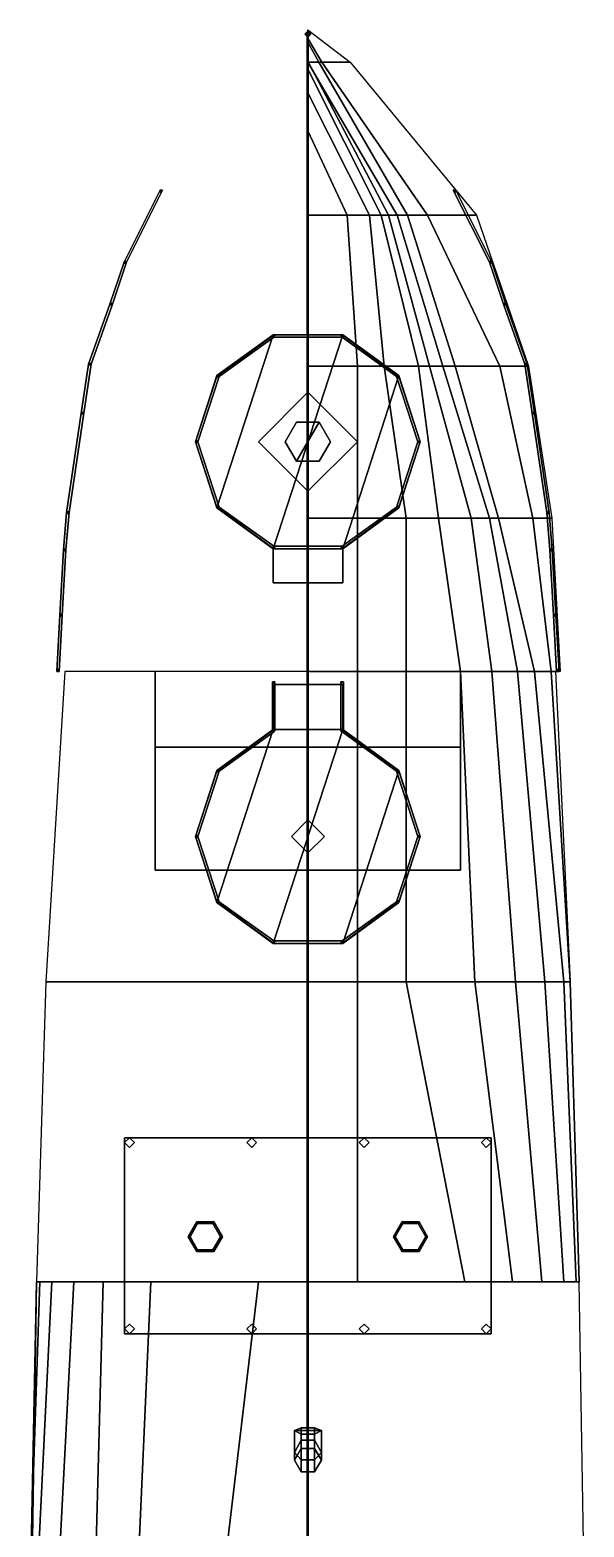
# Model space of a CAD drawing. Extents: x -4.5 to 4.5, y -27.5 to 27.3.
# Drawn here: x -4.55 to 4.52, y 2.82 to 27.32 of the extents above; entities that cross this region are included whole.
import ezdxf

# ---------------------------------------------------------------- set-up
doc = ezdxf.new("R2010")
doc.units = 0
doc.layers.get('0').update_dxf_attribs({"linetype": 'CONTINUOUS'})

msp = doc.modelspace()

# ---------------------------------------------------------------- linework, layer by layer
for points in [[(0, 27.3, 4.94), (-0.05, 27.25, 4.93), (-0.04, 27.25, 6.93), (0, 27.29, 6.93)], [(-0.05, 27.25, 4.93), (0, 27.2, 4.91), (0, 27.21, 6.93), (-0.04, 27.25, 6.93)], [(-0.04, 27.25, 6.93), (0, 27.21, 6.93), (0.04, 27.25, 6.93), (0, 27.29, 6.93)], [(-0.01, -2.37, 12.68), (0.005, -2.37, 12.689), (0.005, 27.25, 6.91), (-0.01, 27.25, 6.9)], [(0.005, -2.37, 12.671), (-0.01, -2.37, 12.68), (-0.01, 27.25, 6.9), (0.005, 27.25, 6.89)], [(0.69, 26.79, 4.81), (0.23, 26.79, 2.54), (0, 27.18, 2.54), (0, 27.32, 4.95)], [(0.05, 27.25, 4.93), (0, 27.3, 4.94), (0, 27.29, 6.93), (0.04, 27.25, 6.93)], [(0, 27.2, 4.91), (0.05, 27.25, 4.93), (0.04, 27.25, 6.93), (0, 27.21, 6.93)], [(0.005, -2.37, 12.689), (0.005, -2.37, 12.671), (0.005, 27.25, 6.89), (0.005, 27.25, 6.91)], [(0.23, 26.79, 2.54), (0.18, 26.79, 1.95), (0, 27.12, 1.95), (0, 27.18, 2.54)], [(0.18, 26.79, 1.95), (0, 26.79, 0.46), (0, 26.92, 0.86), (0, 27.12, 1.95)], [(1.32, 24.29, -0.17), (1.2, 24.29, -0.66), (0, 26.68, -0.66), (0, 26.81, -0.17)], [(1.46, 24.29, 0.46), (1.32, 24.29, -0.17), (0, 26.81, -0.17), (0, 26.79, 0.46)], [(1.63, 24.29, 1.15), (1.46, 24.29, 0.46), (0, 26.79, 0.46), (0.18, 26.79, 1.95)], [(1.96, 24.29, 2.31), (1.63, 24.29, 1.15), (0.18, 26.79, 1.95), (0.23, 26.79, 2.54)], [(2.76, 24.29, 4.24), (1.96, 24.29, 2.31), (0.23, 26.79, 2.54), (0.69, 26.79, 4.81)], [(1.2, 24.29, -0.66), (1.01, 24.29, -1.34), (0, 26.29, -1.34), (0, 26.68, -0.66)], [(1.01, 24.29, -1.34), (0.64, 24.29, -2.03), (0, 25.67, -2.03), (0, 26.29, -1.34)], [(0, 24.58, -2.73), (0, 25.67, -2.03), (0.64, 24.29, -2.03), (0, 24.29, -2.73)], [(-2.97, 23.52, 4.94), (-2.38, 24.7, 5.13), (-2.42, 24.7, 5.13), (-3.01, 23.52, 4.94)], [(-3.01, 23.52, 4.94), (-2.42, 24.7, 5.13), (-2.38, 24.7, 5.13), (-2.97, 23.52, 4.94)], [(-2.41, 24.7, 4.32), (-2.43, 24.68, 4.32), (-2.43, 24.68, 5.13), (-2.41, 24.7, 5.13)], [(-2.43, 24.68, 4.32), (-2.41, 24.66, 4.32), (-2.41, 24.66, 5.13), (-2.43, 24.68, 5.13)], [(-2.39, 24.68, 4.32), (-2.41, 24.7, 4.32), (-2.41, 24.7, 5.13), (-2.39, 24.68, 5.13)], [(-2.41, 24.66, 4.32), (-2.39, 24.68, 4.32), (-2.39, 24.68, 5.13), (-2.41, 24.66, 5.13)], [(3.01, 23.52, 4.94), (2.42, 24.7, 5.13), (2.38, 24.7, 5.13), (2.97, 23.52, 4.94)], [(2.97, 23.52, 4.94), (2.38, 24.7, 5.13), (2.42, 24.7, 5.13), (3.01, 23.52, 4.94)], [(2.41, 24.7, 4.32), (2.39, 24.68, 4.32), (2.39, 24.68, 5.13), (2.41, 24.7, 5.13)], [(2.39, 24.68, 4.32), (2.41, 24.66, 4.32), (2.41, 24.66, 5.13), (2.39, 24.68, 5.13)], [(2.43, 24.68, 4.32), (2.41, 24.7, 4.32), (2.41, 24.7, 5.13), (2.43, 24.68, 5.13)], [(2.41, 24.66, 4.32), (2.43, 24.68, 4.32), (2.43, 24.68, 5.13), (2.41, 24.66, 5.13)], [(0, 24.29, -2.73), (0.64, 24.29, -2.03), (0.81, 21.82, -2.95), (0, 21.82, -3.38)], [(1.25, 21.82, -2.66), (0.81, 21.82, -2.95), (0.64, 24.29, -2.03), (1.01, 24.29, -1.34)], [(1.81, 21.82, -2.1), (1.25, 21.82, -2.66), (1.01, 24.29, -1.34), (1.2, 24.29, -0.66)], [(1.99, 21.82, -1.84), (1.81, 21.82, -2.1), (1.2, 24.29, -0.66), (1.32, 24.29, -0.17)], [(2.21, 21.82, -1.43), (1.99, 21.82, -1.84), (1.32, 24.29, -0.17), (1.46, 24.29, 0.46)], [(2.41, 21.82, -0.78), (2.21, 21.82, -1.43), (1.46, 24.29, 0.46), (1.63, 24.29, 1.15)], [(3.14, 21.82, 1.98), (2.41, 21.82, -0.78), (1.63, 24.29, 1.15), (1.96, 24.29, 2.31)], [(3.61, 21.82, 3.9), (3.14, 21.82, 1.98), (1.96, 24.29, 2.31), (2.76, 24.29, 4.24)], [(-2.99, 23.54, 4.13), (-3.01, 23.52, 4.13), (-3.01, 23.52, 4.94), (-2.99, 23.54, 4.94)], [(-2.97, 23.52, 4.13), (-2.99, 23.54, 4.13), (-2.99, 23.54, 4.94), (-2.97, 23.52, 4.94)], [(2.99, 23.54, 4.13), (2.97, 23.52, 4.13), (2.97, 23.52, 4.94), (2.99, 23.54, 4.94)], [(3.01, 23.52, 4.13), (2.99, 23.54, 4.13), (2.99, 23.54, 4.94), (3.01, 23.52, 4.94)], [(-3.24, 22.83, 4.84), (-3.01, 23.52, 4.94), (-2.97, 23.52, 4.94), (-3.2, 22.83, 4.84)], [(-3.2, 22.83, 4.84), (-2.97, 23.52, 4.94), (-3.01, 23.52, 4.94), (-3.24, 22.83, 4.84)], [(-3.01, 23.52, 4.13), (-2.99, 23.5, 4.13), (-2.99, 23.5, 4.94), (-3.01, 23.52, 4.94)], [(-2.99, 23.5, 4.13), (-2.97, 23.52, 4.13), (-2.97, 23.52, 4.94), (-2.99, 23.5, 4.94)], [(2.97, 23.52, 4.13), (2.99, 23.5, 4.13), (2.99, 23.5, 4.94), (2.97, 23.52, 4.94)], [(3.2, 22.83, 4.84), (2.97, 23.52, 4.94), (3.01, 23.52, 4.94), (3.24, 22.83, 4.84)], [(3.24, 22.83, 4.84), (3.01, 23.52, 4.94), (2.97, 23.52, 4.94), (3.2, 22.83, 4.84)], [(2.99, 23.5, 4.13), (3.01, 23.52, 4.13), (3.01, 23.52, 4.94), (2.99, 23.5, 4.94)], [(-3.59, 21.85, 4.71), (-3.24, 22.83, 4.84), (-3.2, 22.83, 4.84), (-3.55, 21.85, 4.71)], [(-3.55, 21.85, 4.71), (-3.2, 22.83, 4.84), (-3.24, 22.83, 4.84), (-3.59, 21.85, 4.71)], [(-3.22, 22.85, 4.03), (-3.24, 22.83, 4.03), (-3.24, 22.83, 4.84), (-3.22, 22.85, 4.84)], [(-3.24, 22.83, 4.03), (-3.22, 22.81, 4.03), (-3.22, 22.81, 4.84), (-3.24, 22.83, 4.84)], [(-3.2, 22.83, 4.03), (-3.22, 22.85, 4.03), (-3.22, 22.85, 4.84), (-3.2, 22.83, 4.84)], [(-3.22, 22.81, 4.03), (-3.2, 22.83, 4.03), (-3.2, 22.83, 4.84), (-3.22, 22.81, 4.84)], [(3.22, 22.85, 4.03), (3.2, 22.83, 4.03), (3.2, 22.83, 4.84), (3.22, 22.85, 4.84)], [(3.2, 22.83, 4.03), (3.22, 22.81, 4.03), (3.22, 22.81, 4.84), (3.2, 22.83, 4.84)], [(3.59, 21.85, 4.71), (3.24, 22.83, 4.84), (3.2, 22.83, 4.84), (3.55, 21.85, 4.71)], [(3.55, 21.85, 4.71), (3.2, 22.83, 4.84), (3.24, 22.83, 4.84), (3.59, 21.85, 4.71)], [(3.24, 22.83, 4.03), (3.22, 22.85, 4.03), (3.22, 22.85, 4.84), (3.24, 22.83, 4.84)], [(3.22, 22.81, 4.03), (3.24, 22.83, 4.03), (3.24, 22.83, 4.84), (3.22, 22.81, 4.84)], [(-1.84, 20.58, 4.17), (-1.489, 21.662, 4.17), (-0.569, 22.33, 4.17), (-1.489, 19.498, 4.17)], [(-1.489, 19.498, 4.17), (-0.569, 22.33, 4.17), (-1.489, 21.662, 4.17), (-1.84, 20.58, 4.17)], [(-1.45, 21.65, 4.98), (-0.56, 22.29, 4.98), (-0.56, 22.33, 4.98), (-1.49, 21.65, 4.98)], [(-1.49, 21.65, 4.98), (-0.56, 22.33, 4.98), (-0.56, 22.29, 4.98), (-1.45, 21.65, 4.98)], [(-1.489, 19.498, 4.17), (-0.569, 22.33, 4.17), (0.569, 22.33, 4.17), (-0.569, 18.83, 4.17)], [(-0.569, 18.83, 4.17), (0.569, 22.33, 4.17), (-0.569, 22.33, 4.17), (-1.489, 19.498, 4.17)], [(-0.56, 22.33, 4.17), (-0.58, 22.31, 4.17), (-0.58, 22.31, 4.98), (-0.56, 22.33, 4.98)], [(-0.58, 22.31, 4.17), (-0.56, 22.29, 4.17), (-0.56, 22.29, 4.98), (-0.58, 22.31, 4.98)], [(-0.569, 18.83, 4.17), (0.569, 22.33, 4.17), (1.489, 21.662, 4.17), (0.569, 18.83, 4.17)], [(0.569, 18.83, 4.17), (1.489, 21.662, 4.17), (0.569, 22.33, 4.17), (-0.569, 18.83, 4.17)], [(-0.54, 22.31, 4.17), (-0.56, 22.33, 4.17), (-0.56, 22.33, 4.98), (-0.54, 22.31, 4.98)], [(0.56, 22.29, 4.98), (-0.56, 22.29, 4.98), (-0.56, 22.33, 4.98), (0.56, 22.33, 4.98)], [(0.56, 22.33, 4.98), (-0.56, 22.33, 4.98), (-0.56, 22.29, 4.98), (0.56, 22.29, 4.98)], [(-0.56, 22.29, 4.17), (-0.54, 22.31, 4.17), (-0.54, 22.31, 4.98), (-0.56, 22.29, 4.98)], [(0.56, 22.33, 4.17), (0.54, 22.31, 4.17), (0.54, 22.31, 4.98), (0.56, 22.33, 4.98)], [(0.54, 22.31, 4.17), (0.56, 22.29, 4.17), (0.56, 22.29, 4.98), (0.54, 22.31, 4.98)], [(1.45, 21.65, 4.98), (0.56, 22.29, 4.98), (0.56, 22.33, 4.98), (1.49, 21.65, 4.98)], [(1.49, 21.65, 4.98), (0.56, 22.33, 4.98), (0.56, 22.29, 4.98), (1.45, 21.65, 4.98)], [(0.58, 22.31, 4.17), (0.56, 22.33, 4.17), (0.56, 22.33, 4.98), (0.58, 22.31, 4.98)], [(0.56, 22.29, 4.17), (0.58, 22.31, 4.17), (0.58, 22.31, 4.98), (0.56, 22.29, 4.98)], [(-3.71, 21.05, 4.65), (-3.59, 21.85, 4.71), (-3.55, 21.85, 4.71), (-3.67, 21.05, 4.65)], [(-3.67, 21.05, 4.65), (-3.55, 21.85, 4.71), (-3.59, 21.85, 4.71), (-3.71, 21.05, 4.65)], [(-3.57, 21.87, 3.9), (-3.59, 21.85, 3.9), (-3.59, 21.85, 4.71), (-3.57, 21.87, 4.71)], [(-3.59, 21.85, 3.9), (-3.57, 21.83, 3.9), (-3.57, 21.83, 4.71), (-3.59, 21.85, 4.71)], [(-3.55, 21.85, 3.9), (-3.57, 21.87, 3.9), (-3.57, 21.87, 4.71), (-3.55, 21.85, 4.71)], [(-3.57, 21.83, 3.9), (-3.55, 21.85, 3.9), (-3.55, 21.85, 4.71), (-3.57, 21.83, 4.71)], [(0, 21.82, -3.38), (0.81, 21.82, -2.95), (0.81, 19.33, -3.46), (0, 19.33, -3.5)], [(1.61, 19.33, -3.21), (0.81, 19.33, -3.46), (0.81, 21.82, -2.95), (1.25, 21.82, -2.66)], [(2.14, 19.33, -2.89), (1.61, 19.33, -3.21), (1.25, 21.82, -2.66), (1.81, 21.82, -2.1)], [(2.67, 19.33, -2.37), (2.14, 19.33, -2.89), (1.81, 21.82, -2.1), (1.99, 21.82, -1.84)], [(2.97, 19.33, -1.85), (2.67, 19.33, -2.37), (1.99, 21.82, -1.84), (2.21, 21.82, -1.43)], [(3.12, 19.33, -1.33), (2.97, 19.33, -1.85), (2.21, 21.82, -1.43), (2.41, 21.82, -0.78)], [(3.68, 19.33, 1.84), (3.12, 19.33, -1.33), (2.41, 21.82, -0.78), (3.14, 21.82, 1.98)], [(3.99, 19.33, 3.74), (3.68, 19.33, 1.84), (3.14, 21.82, 1.98), (3.61, 21.82, 3.9)], [(3.57, 21.87, 3.9), (3.55, 21.85, 3.9), (3.55, 21.85, 4.71), (3.57, 21.87, 4.71)], [(3.55, 21.85, 3.9), (3.57, 21.83, 3.9), (3.57, 21.83, 4.71), (3.55, 21.85, 4.71)], [(3.67, 21.05, 4.65), (3.55, 21.85, 4.71), (3.59, 21.85, 4.71), (3.71, 21.05, 4.65)], [(3.71, 21.05, 4.65), (3.59, 21.85, 4.71), (3.55, 21.85, 4.71), (3.67, 21.05, 4.65)], [(3.59, 21.85, 3.9), (3.57, 21.87, 3.9), (3.57, 21.87, 4.71), (3.59, 21.85, 4.71)], [(3.57, 21.83, 3.9), (3.59, 21.85, 3.9), (3.59, 21.85, 4.71), (3.57, 21.83, 4.71)], [(-1.8, 20.58, 4.98), (-1.45, 21.65, 4.98), (-1.49, 21.65, 4.98), (-1.84, 20.58, 4.98)], [(-1.84, 20.58, 4.98), (-1.49, 21.65, 4.98), (-1.45, 21.65, 4.98), (-1.8, 20.58, 4.98)], [(-1.47, 21.67, 4.17), (-1.49, 21.65, 4.17), (-1.49, 21.65, 4.98), (-1.47, 21.67, 4.98)], [(-1.49, 21.65, 4.17), (-1.47, 21.63, 4.17), (-1.47, 21.63, 4.98), (-1.49, 21.65, 4.98)], [(-1.45, 21.65, 4.17), (-1.47, 21.67, 4.17), (-1.47, 21.67, 4.98), (-1.45, 21.65, 4.98)], [(-1.47, 21.63, 4.17), (-1.45, 21.65, 4.17), (-1.45, 21.65, 4.98), (-1.47, 21.63, 4.98)], [(0.569, 18.83, 4.17), (1.489, 21.662, 4.17), (1.84, 20.58, 4.17), (1.489, 19.498, 4.17)], [(1.489, 19.498, 4.17), (1.84, 20.58, 4.17), (1.489, 21.662, 4.17), (0.569, 18.83, 4.17)], [(1.47, 21.67, 4.17), (1.45, 21.65, 4.17), (1.45, 21.65, 4.98), (1.47, 21.67, 4.98)], [(1.84, 20.58, 4.98), (1.49, 21.65, 4.98), (1.45, 21.65, 4.98), (1.8, 20.58, 4.98)], [(1.8, 20.58, 4.98), (1.45, 21.65, 4.98), (1.49, 21.65, 4.98), (1.84, 20.58, 4.98)], [(1.45, 21.65, 4.17), (1.47, 21.63, 4.17), (1.47, 21.63, 4.98), (1.45, 21.65, 4.98)], [(1.49, 21.65, 4.17), (1.47, 21.67, 4.17), (1.47, 21.67, 4.98), (1.49, 21.65, 4.98)], [(1.47, 21.63, 4.17), (1.49, 21.65, 4.17), (1.49, 21.65, 4.98), (1.47, 21.63, 4.98)], [(0, 21.39, 3.87), (-0.81, 20.58, 3.82), (-0.81, 20.58, 4.17), (0, 21.39, 4.17)], [(0.81, 20.58, 3.82), (0, 21.39, 3.87), (0, 21.39, 4.17), (0.81, 20.58, 4.17)], [(-3.95, 19.42, 4.55), (-3.71, 21.05, 4.65), (-3.67, 21.05, 4.65), (-3.91, 19.42, 4.55)], [(-3.91, 19.42, 4.55), (-3.67, 21.05, 4.65), (-3.71, 21.05, 4.65), (-3.95, 19.42, 4.55)], [(-3.69, 21.07, 3.84), (-3.71, 21.05, 3.84), (-3.71, 21.05, 4.65), (-3.69, 21.07, 4.65)], [(-3.71, 21.05, 3.84), (-3.69, 21.03, 3.84), (-3.69, 21.03, 4.65), (-3.71, 21.05, 4.65)], [(-3.67, 21.05, 3.84), (-3.69, 21.07, 3.84), (-3.69, 21.07, 4.65), (-3.67, 21.05, 4.65)], [(-3.69, 21.03, 3.84), (-3.67, 21.05, 3.84), (-3.67, 21.05, 4.65), (-3.69, 21.03, 4.65)], [(-0.185, 20.9, 4.17), (-0.37, 20.58, 4.17), (-0.37, 20.58, 4.27), (-0.185, 20.9, 4.27)], [(-0.185, 20.9, 4.27), (-0.37, 20.58, 4.27), (-0.185, 20.26, 4.27), (0.185, 20.9, 4.27)], [(0.185, 20.9, 4.17), (-0.185, 20.9, 4.17), (-0.185, 20.9, 4.27), (0.185, 20.9, 4.27)], [(0.185, 20.9, 4.27), (-0.185, 20.26, 4.27), (0.185, 20.26, 4.27), (0.37, 20.58, 4.27)], [(0.37, 20.58, 4.17), (0.185, 20.9, 4.17), (0.185, 20.9, 4.27), (0.37, 20.58, 4.27)], [(3.69, 21.07, 3.84), (3.67, 21.05, 3.84), (3.67, 21.05, 4.65), (3.69, 21.07, 4.65)], [(3.67, 21.05, 3.84), (3.69, 21.03, 3.84), (3.69, 21.03, 4.65), (3.67, 21.05, 4.65)], [(3.95, 19.42, 4.55), (3.71, 21.05, 4.65), (3.67, 21.05, 4.65), (3.91, 19.42, 4.55)], [(3.91, 19.42, 4.55), (3.67, 21.05, 4.65), (3.71, 21.05, 4.65), (3.95, 19.42, 4.55)], [(3.71, 21.05, 3.84), (3.69, 21.07, 3.84), (3.69, 21.07, 4.65), (3.71, 21.05, 4.65)], [(3.69, 21.03, 3.84), (3.71, 21.05, 3.84), (3.71, 21.05, 4.65), (3.69, 21.03, 4.65)], [(-1.82, 20.6, 4.17), (-1.84, 20.58, 4.17), (-1.84, 20.58, 4.98), (-1.82, 20.6, 4.98)], [(-1.8, 20.58, 4.17), (-1.82, 20.6, 4.17), (-1.82, 20.6, 4.98), (-1.8, 20.58, 4.98)], [(1.82, 20.6, 4.17), (1.8, 20.58, 4.17), (1.8, 20.58, 4.98), (1.82, 20.6, 4.98)], [(1.84, 20.58, 4.17), (1.82, 20.6, 4.17), (1.82, 20.6, 4.98), (1.84, 20.58, 4.98)], [(-1.49, 19.51, 4.98), (-1.84, 20.58, 4.98), (-1.8, 20.58, 4.98), (-1.45, 19.51, 4.98)], [(-1.45, 19.51, 4.98), (-1.8, 20.58, 4.98), (-1.84, 20.58, 4.98), (-1.49, 19.51, 4.98)], [(-1.84, 20.58, 4.17), (-1.82, 20.56, 4.17), (-1.82, 20.56, 4.98), (-1.84, 20.58, 4.98)], [(-1.82, 20.56, 4.17), (-1.8, 20.58, 4.17), (-1.8, 20.58, 4.98), (-1.82, 20.56, 4.98)], [(-0.81, 20.58, 3.82), (0, 19.77, 3.76), (0, 19.77, 4.17), (-0.81, 20.58, 4.17)], [(-0.37, 20.58, 4.17), (-0.185, 20.26, 4.17), (-0.185, 20.26, 4.27), (-0.37, 20.58, 4.27)], [(0, 19.77, 3.76), (0.81, 20.58, 3.82), (0.81, 20.58, 4.17), (0, 19.77, 4.17)], [(0.185, 20.26, 4.17), (0.37, 20.58, 4.17), (0.37, 20.58, 4.27), (0.185, 20.26, 4.27)], [(1.45, 19.51, 4.98), (1.8, 20.58, 4.98), (1.84, 20.58, 4.98), (1.49, 19.51, 4.98)], [(1.49, 19.51, 4.98), (1.84, 20.58, 4.98), (1.8, 20.58, 4.98), (1.45, 19.51, 4.98)], [(1.8, 20.58, 4.17), (1.82, 20.56, 4.17), (1.82, 20.56, 4.98), (1.8, 20.58, 4.98)], [(1.82, 20.56, 4.17), (1.84, 20.58, 4.17), (1.84, 20.58, 4.98), (1.82, 20.56, 4.98)], [(-0.185, 20.26, 4.17), (0.185, 20.26, 4.17), (0.185, 20.26, 4.27), (-0.185, 20.26, 4.27)], [(-3.96, 18.81, 4.52), (-3.91, 19.42, 4.55), (-3.95, 19.42, 4.55), (-4, 18.81, 4.52)], [(-4, 18.81, 4.52), (-3.95, 19.42, 4.55), (-3.91, 19.42, 4.55), (-3.96, 18.81, 4.52)], [(-3.93, 19.44, 3.74), (-3.95, 19.42, 3.74), (-3.95, 19.42, 4.55), (-3.93, 19.44, 4.55)], [(-3.95, 19.42, 3.74), (-3.93, 19.4, 3.74), (-3.93, 19.4, 4.55), (-3.95, 19.42, 4.55)], [(-3.91, 19.42, 3.74), (-3.93, 19.44, 3.74), (-3.93, 19.44, 4.55), (-3.91, 19.42, 4.55)], [(-3.93, 19.4, 3.74), (-3.91, 19.42, 3.74), (-3.91, 19.42, 4.55), (-3.93, 19.4, 4.55)], [(-1.47, 19.53, 4.17), (-1.49, 19.51, 4.17), (-1.49, 19.51, 4.98), (-1.47, 19.53, 4.98)], [(-1.49, 19.51, 4.98), (-0.56, 18.83, 4.98), (-0.56, 18.87, 4.98), (-1.45, 19.51, 4.98)], [(-1.45, 19.51, 4.98), (-0.56, 18.87, 4.98), (-0.56, 18.83, 4.98), (-1.49, 19.51, 4.98)], [(-1.49, 19.51, 4.17), (-1.47, 19.49, 4.17), (-1.47, 19.49, 4.98), (-1.49, 19.51, 4.98)], [(-1.45, 19.51, 4.17), (-1.47, 19.53, 4.17), (-1.47, 19.53, 4.98), (-1.45, 19.51, 4.98)], [(-1.47, 19.49, 4.17), (-1.45, 19.51, 4.17), (-1.45, 19.51, 4.98), (-1.47, 19.49, 4.98)], [(1.45, 19.51, 4.98), (0.56, 18.87, 4.98), (0.56, 18.83, 4.98), (1.49, 19.51, 4.98)], [(1.49, 19.51, 4.98), (0.56, 18.83, 4.98), (0.56, 18.87, 4.98), (1.45, 19.51, 4.98)], [(1.47, 19.53, 4.17), (1.45, 19.51, 4.17), (1.45, 19.51, 4.98), (1.47, 19.53, 4.98)], [(1.45, 19.51, 4.17), (1.47, 19.49, 4.17), (1.47, 19.49, 4.98), (1.45, 19.51, 4.98)], [(1.49, 19.51, 4.17), (1.47, 19.53, 4.17), (1.47, 19.53, 4.98), (1.49, 19.51, 4.98)], [(1.47, 19.49, 4.17), (1.49, 19.51, 4.17), (1.49, 19.51, 4.98), (1.47, 19.49, 4.98)], [(3.93, 19.44, 3.74), (3.91, 19.42, 3.74), (3.91, 19.42, 4.55), (3.93, 19.44, 4.55)], [(3.91, 19.42, 3.74), (3.93, 19.4, 3.74), (3.93, 19.4, 4.55), (3.91, 19.42, 4.55)], [(3.96, 18.81, 4.52), (3.91, 19.42, 4.55), (3.95, 19.42, 4.55), (4, 18.81, 4.52)], [(4, 18.81, 4.52), (3.95, 19.42, 4.55), (3.91, 19.42, 4.55), (3.96, 18.81, 4.52)], [(3.95, 19.42, 3.74), (3.93, 19.44, 3.74), (3.93, 19.44, 4.55), (3.95, 19.42, 4.55)], [(3.93, 19.4, 3.74), (3.95, 19.42, 3.74), (3.95, 19.42, 4.55), (3.93, 19.4, 4.55)], [(0, 19.33, -3.5), (0.81, 19.33, -3.46), (0.81, 16.82, -3.62), (0, 16.82, -3.67)], [(1.61, 16.82, -3.46), (0.81, 16.82, -3.62), (0.81, 19.33, -3.46), (1.61, 19.33, -3.21)], [(2.5, 16.82, -3.2), (1.61, 16.82, -3.46), (1.61, 19.33, -3.21), (2.14, 19.33, -2.89)], [(3.01, 16.82, -2.85), (2.5, 16.82, -3.2), (2.14, 19.33, -2.89), (2.67, 19.33, -2.37)], [(3.43, 16.82, -2.4), (3.01, 16.82, -2.85), (2.67, 19.33, -2.37), (2.97, 19.33, -1.85)], [(3.71, 16.82, -1.73), (3.43, 16.82, -2.4), (2.97, 19.33, -1.85), (3.12, 19.33, -1.33)], [(3.98, 16.82, 1.66), (3.71, 16.82, -1.73), (3.12, 19.33, -1.33), (3.68, 19.33, 1.84)], [(4.13, 16.82, 3.63), (3.98, 16.82, 1.66), (3.68, 19.33, 1.84), (3.99, 19.33, 3.74)], [(-0.56, 18.87, 4.17), (-0.58, 18.85, 4.17), (-0.58, 18.85, 4.98), (-0.56, 18.87, 4.98)], [(0.56, 18.83, 4.98), (-0.56, 18.83, 4.98), (-0.56, 18.87, 4.98), (0.56, 18.87, 4.98)], [(0.56, 18.87, 4.98), (-0.56, 18.87, 4.98), (-0.56, 18.83, 4.98), (0.56, 18.83, 4.98)], [(-0.54, 18.85, 4.17), (-0.56, 18.87, 4.17), (-0.56, 18.87, 4.98), (-0.54, 18.85, 4.98)], [(0.56, 18.87, 4.17), (0.54, 18.85, 4.17), (0.54, 18.85, 4.98), (0.56, 18.87, 4.98)], [(0.58, 18.85, 4.17), (0.56, 18.87, 4.17), (0.56, 18.87, 4.98), (0.58, 18.85, 4.98)], [(-4.02, 17.74, 4.47), (-3.96, 18.81, 4.52), (-4, 18.81, 4.52), (-4.06, 17.74, 4.47)], [(-4.06, 17.74, 4.47), (-4, 18.81, 4.52), (-3.96, 18.81, 4.52), (-4.02, 17.74, 4.47)], [(-3.98, 18.83, 3.71), (-4, 18.81, 3.71), (-4, 18.81, 4.52), (-3.98, 18.83, 4.52)], [(-4, 18.81, 3.71), (-3.98, 18.79, 3.71), (-3.98, 18.79, 4.52), (-4, 18.81, 4.52)], [(-3.96, 18.81, 3.71), (-3.98, 18.83, 3.71), (-3.98, 18.83, 4.52), (-3.96, 18.81, 4.52)], [(-3.98, 18.79, 3.71), (-3.96, 18.81, 3.71), (-3.96, 18.81, 4.52), (-3.98, 18.79, 4.52)], [(-0.58, 18.85, 4.17), (-0.56, 18.83, 4.17), (-0.56, 18.83, 4.98), (-0.58, 18.85, 4.98)], [(-0.57, 18.83, 5.16), (-0.57, 18.83, 3.71), (-0.57, 18.27, 3.69), (-0.57, 18.27, 5.16)], [(0.57, 18.83, 5.16), (0.57, 18.83, 3.71), (-0.57, 18.83, 3.71), (-0.57, 18.83, 5.16)], [(0.57, 18.27, 5.16), (0.57, 18.83, 5.16), (-0.57, 18.83, 5.16), (-0.57, 18.27, 5.16)], [(-0.56, 18.83, 4.17), (-0.54, 18.85, 4.17), (-0.54, 18.85, 4.98), (-0.56, 18.83, 4.98)], [(0.54, 18.85, 4.17), (0.56, 18.83, 4.17), (0.56, 18.83, 4.98), (0.54, 18.85, 4.98)], [(0.56, 18.83, 4.17), (0.58, 18.85, 4.17), (0.58, 18.85, 4.98), (0.56, 18.83, 4.98)], [(0.57, 18.27, 3.69), (0.57, 18.83, 3.71), (0.57, 18.83, 5.16), (0.57, 18.27, 5.16)], [(3.98, 18.83, 3.71), (3.96, 18.81, 3.71), (3.96, 18.81, 4.52), (3.98, 18.83, 4.52)], [(3.96, 18.81, 3.71), (3.98, 18.79, 3.71), (3.98, 18.79, 4.52), (3.96, 18.81, 4.52)], [(4.06, 17.74, 4.47), (4, 18.81, 4.52), (3.96, 18.81, 4.52), (4.02, 17.74, 4.47)], [(4.02, 17.74, 4.47), (3.96, 18.81, 4.52), (4, 18.81, 4.52), (4.06, 17.74, 4.47)], [(4, 18.81, 3.71), (3.98, 18.83, 3.71), (3.98, 18.83, 4.52), (4, 18.81, 4.52)], [(3.98, 18.79, 3.71), (4, 18.81, 3.71), (4, 18.81, 4.52), (3.98, 18.79, 4.52)], [(-0.57, 18.27, 5.16), (-0.57, 18.27, 3.69), (0.57, 18.27, 3.69), (0.57, 18.27, 5.16)], [(-4.11, 16.82, 4.44), (-4.06, 17.74, 4.47), (-4.02, 17.74, 4.47), (-4.07, 16.82, 4.44)], [(-4.07, 16.82, 4.44), (-4.02, 17.74, 4.47), (-4.06, 17.74, 4.47), (-4.11, 16.82, 4.44)], [(-4.04, 17.76, 3.66), (-4.06, 17.74, 3.66), (-4.06, 17.74, 4.47), (-4.04, 17.76, 4.47)], [(-4.06, 17.74, 3.66), (-4.04, 17.72, 3.66), (-4.04, 17.72, 4.47), (-4.06, 17.74, 4.47)], [(-4.02, 17.74, 3.66), (-4.04, 17.76, 3.66), (-4.04, 17.76, 4.47), (-4.02, 17.74, 4.47)], [(-4.04, 17.72, 3.66), (-4.02, 17.74, 3.66), (-4.02, 17.74, 4.47), (-4.04, 17.72, 4.47)], [(4.04, 17.76, 3.66), (4.02, 17.74, 3.66), (4.02, 17.74, 4.47), (4.04, 17.76, 4.47)], [(4.02, 17.74, 3.66), (4.04, 17.72, 3.66), (4.04, 17.72, 4.47), (4.02, 17.74, 4.47)], [(4.07, 16.82, 4.44), (4.02, 17.74, 4.47), (4.06, 17.74, 4.47), (4.11, 16.82, 4.44)], [(4.11, 16.82, 4.44), (4.06, 17.74, 4.47), (4.02, 17.74, 4.47), (4.07, 16.82, 4.44)], [(4.06, 17.74, 3.66), (4.04, 17.76, 3.66), (4.04, 17.76, 4.47), (4.06, 17.74, 4.47)], [(4.04, 17.72, 3.66), (4.06, 17.74, 3.66), (4.06, 17.74, 4.47), (4.04, 17.72, 4.47)], [(3.98, 16.82, 1.66), (-3.98, 16.82, 1.66), (-4.29, 11.74, 1.33), (4.29, 11.74, 1.33)], [(-4.09, 16.86, 3.63), (-4.11, 16.84, 3.63), (-4.11, 16.84, 4.44), (-4.09, 16.86, 4.44)], [(-4.11, 16.84, 3.63), (-4.09, 16.82, 3.63), (-4.09, 16.82, 4.44), (-4.11, 16.84, 4.44)], [(-4.07, 16.84, 3.63), (-4.09, 16.86, 3.63), (-4.09, 16.86, 4.44), (-4.07, 16.84, 4.44)], [(-4.09, 16.82, 3.63), (-4.07, 16.84, 3.63), (-4.07, 16.84, 4.44), (-4.09, 16.82, 4.44)], [(-2.5, 16.82, 3.3), (-2.5, 16.82, 1.66), (-2.5, 13.57, 1.44), (-2.5, 13.57, 3.3)], [(2.5, 15.58, 3.3), (2.5, 16.82, 3.3), (-2.5, 16.82, 3.3), (-2.5, 15.58, 3.3)], [(0, 16.82, -3.67), (0.81, 16.82, -3.62), (0.81, 11.74, -3.76), (0, 11.74, -3.78)], [(1.61, 11.74, -3.64), (0.81, 11.74, -3.76), (0.81, 16.82, -3.62), (1.61, 16.82, -3.46)], [(2.73, 11.74, -3.35), (1.61, 11.74, -3.64), (1.61, 16.82, -3.46), (2.5, 16.82, -3.2)], [(3.4, 11.74, -2.98), (2.73, 11.74, -3.35), (2.5, 16.82, -3.2), (3.01, 16.82, -2.85)], [(2.5, 13.57, 1.44), (2.5, 16.82, 1.66), (2.5, 16.82, 3.3), (2.5, 13.57, 3.3)], [(3.88, 11.74, -2.46), (3.4, 11.74, -2.98), (3.01, 16.82, -2.85), (3.43, 16.82, -2.4)], [(4.19, 11.74, -1.73), (3.88, 11.74, -2.46), (3.43, 16.82, -2.4), (3.71, 16.82, -1.73)], [(4.29, 11.74, 1.33), (4.19, 11.74, -1.73), (3.71, 16.82, -1.73), (3.98, 16.82, 1.66)], [(4.29, 11.74, 2.39), (4.29, 11.74, 1.33), (3.98, 16.82, 1.66), (4.055, 16.82, 2.645)], [(4.09, 16.86, 3.63), (4.07, 16.84, 3.63), (4.07, 16.84, 4.44), (4.09, 16.86, 4.44)], [(4.07, 16.84, 3.63), (4.09, 16.82, 3.63), (4.09, 16.82, 4.44), (4.07, 16.84, 4.44)], [(4.11, 16.84, 3.63), (4.09, 16.86, 3.63), (4.09, 16.86, 4.44), (4.11, 16.84, 4.44)], [(4.09, 16.82, 3.63), (4.11, 16.84, 3.63), (4.11, 16.84, 4.44), (4.09, 16.82, 4.44)], [(-0.56, 16.65, 3.3), (-0.58, 16.63, 3.3), (-0.58, 16.63, 4.11), (-0.56, 16.65, 4.11)], [(-0.54, 15.85, 5.64), (-0.54, 16.65, 4.11), (-0.58, 16.65, 4.11), (-0.58, 15.85, 5.64)], [(-0.58, 15.85, 5.64), (-0.58, 16.65, 4.11), (-0.54, 16.65, 4.11), (-0.54, 15.85, 5.64)], [(-0.58, 16.63, 3.3), (-0.56, 16.61, 3.3), (-0.56, 16.61, 4.11), (-0.58, 16.63, 4.11)], [(0.569, 15.87, 4.83), (0.569, 16.61, 3.3), (-0.569, 16.61, 3.3), (-0.569, 15.87, 4.83)], [(-0.569, 15.87, 4.83), (-0.569, 16.61, 3.3), (0.569, 16.61, 3.3), (0.569, 15.87, 4.83)], [(-0.54, 16.63, 3.3), (-0.56, 16.65, 3.3), (-0.56, 16.65, 4.11), (-0.54, 16.63, 4.11)], [(-0.56, 16.61, 3.3), (-0.54, 16.63, 3.3), (-0.54, 16.63, 4.11), (-0.56, 16.61, 4.11)], [(0.56, 16.65, 3.3), (0.54, 16.63, 3.3), (0.54, 16.63, 4.11), (0.56, 16.65, 4.11)], [(0.58, 15.85, 5.64), (0.58, 16.65, 4.11), (0.54, 16.65, 4.11), (0.54, 15.85, 5.64)], [(0.54, 15.85, 5.64), (0.54, 16.65, 4.11), (0.58, 16.65, 4.11), (0.58, 15.85, 5.64)], [(0.54, 16.63, 3.3), (0.56, 16.61, 3.3), (0.56, 16.61, 4.11), (0.54, 16.63, 4.11)], [(0.58, 16.63, 3.3), (0.56, 16.65, 3.3), (0.56, 16.65, 4.11), (0.58, 16.63, 4.11)], [(0.56, 16.61, 3.3), (0.58, 16.63, 3.3), (0.58, 16.63, 4.11), (0.56, 16.61, 4.11)], [(-1.489, 13.038, 4.83), (-0.569, 15.87, 4.83), (-1.489, 15.202, 4.83), (-1.84, 14.12, 4.83)], [(-1.84, 14.12, 4.83), (-1.489, 15.202, 4.83), (-0.569, 15.87, 4.83), (-1.489, 13.038, 4.83)], [(-1.49, 15.19, 5.64), (-0.56, 15.87, 5.64), (-0.56, 15.83, 5.64), (-1.45, 15.19, 5.64)], [(-1.45, 15.19, 5.64), (-0.56, 15.83, 5.64), (-0.56, 15.87, 5.64), (-1.49, 15.19, 5.64)], [(-0.569, 12.37, 4.83), (0.569, 15.87, 4.83), (-0.569, 15.87, 4.83), (-1.489, 13.038, 4.83)], [(-1.489, 13.038, 4.83), (-0.569, 15.87, 4.83), (0.569, 15.87, 4.83), (-0.569, 12.37, 4.83)], [(-0.56, 15.87, 4.83), (-0.58, 15.85, 4.83), (-0.58, 15.85, 5.64), (-0.56, 15.87, 5.64)], [(-0.58, 15.85, 4.83), (-0.56, 15.83, 4.83), (-0.56, 15.83, 5.64), (-0.58, 15.85, 5.64)], [(0.569, 12.37, 4.83), (1.489, 15.202, 4.83), (0.569, 15.87, 4.83), (-0.569, 12.37, 4.83)], [(-0.569, 12.37, 4.83), (0.569, 15.87, 4.83), (1.489, 15.202, 4.83), (0.569, 12.37, 4.83)], [(-0.54, 15.85, 4.83), (-0.56, 15.87, 4.83), (-0.56, 15.87, 5.64), (-0.54, 15.85, 5.64)], [(-0.56, 15.83, 4.83), (-0.54, 15.85, 4.83), (-0.54, 15.85, 5.64), (-0.56, 15.83, 5.64)], [(0.56, 15.87, 4.83), (0.54, 15.85, 4.83), (0.54, 15.85, 5.64), (0.56, 15.87, 5.64)], [(0.54, 15.85, 4.83), (0.56, 15.83, 4.83), (0.56, 15.83, 5.64), (0.54, 15.85, 5.64)], [(1.49, 15.19, 5.64), (0.58, 15.85, 5.64), (0.54, 15.85, 5.64), (1.45, 15.19, 5.64)], [(1.45, 15.19, 5.64), (0.54, 15.85, 5.64), (0.58, 15.85, 5.64), (1.49, 15.19, 5.64)], [(0.58, 15.85, 4.83), (0.56, 15.87, 4.83), (0.56, 15.87, 5.64), (0.58, 15.85, 5.64)], [(0.56, 15.83, 4.83), (0.58, 15.85, 4.83), (0.58, 15.85, 5.64), (0.56, 15.83, 5.64)], [(2.5, 13.57, 4.22), (2.5, 15.58, 4.22), (-2.5, 15.58, 4.22), (-2.5, 13.57, 4.22)], [(-2.5, 15.58, 4.22), (-2.5, 15.58, 3.3), (-2.5, 13.57, 3.3), (-2.5, 13.57, 4.22)], [(2.5, 15.58, 4.22), (2.5, 15.58, 3.3), (-2.5, 15.58, 3.3), (-2.5, 15.58, 4.22)], [(2.5, 13.57, 3.3), (2.5, 15.58, 3.3), (2.5, 15.58, 4.22), (2.5, 13.57, 4.22)], [(-1.47, 15.21, 4.83), (-1.49, 15.19, 4.83), (-1.49, 15.19, 5.64), (-1.47, 15.21, 5.64)], [(-1.45, 15.19, 4.83), (-1.47, 15.21, 4.83), (-1.47, 15.21, 5.64), (-1.45, 15.19, 5.64)], [(1.489, 13.038, 4.83), (1.84, 14.12, 4.83), (1.489, 15.202, 4.83), (0.569, 12.37, 4.83)], [(0.569, 12.37, 4.83), (1.489, 15.202, 4.83), (1.84, 14.12, 4.83), (1.489, 13.038, 4.83)], [(1.47, 15.21, 4.83), (1.45, 15.19, 4.83), (1.45, 15.19, 5.64), (1.47, 15.21, 5.64)], [(1.49, 15.19, 4.83), (1.47, 15.21, 4.83), (1.47, 15.21, 5.64), (1.49, 15.19, 5.64)], [(-1.84, 14.12, 5.64), (-1.49, 15.19, 5.64), (-1.45, 15.19, 5.64), (-1.8, 14.12, 5.64)], [(-1.8, 14.12, 5.64), (-1.45, 15.19, 5.64), (-1.49, 15.19, 5.64), (-1.84, 14.12, 5.64)], [(-1.49, 15.19, 4.83), (-1.47, 15.17, 4.83), (-1.47, 15.17, 5.64), (-1.49, 15.19, 5.64)], [(-1.47, 15.17, 4.83), (-1.45, 15.19, 4.83), (-1.45, 15.19, 5.64), (-1.47, 15.17, 5.64)], [(1.45, 15.19, 4.83), (1.47, 15.17, 4.83), (1.47, 15.17, 5.64), (1.45, 15.19, 5.64)], [(1.8, 14.12, 5.64), (1.45, 15.19, 5.64), (1.49, 15.19, 5.64), (1.84, 14.12, 5.64)], [(1.84, 14.12, 5.64), (1.49, 15.19, 5.64), (1.45, 15.19, 5.64), (1.8, 14.12, 5.64)], [(1.47, 15.17, 4.83), (1.49, 15.19, 4.83), (1.49, 15.19, 5.64), (1.47, 15.17, 5.64)], [(0, 14.39, 4.22), (-0.27, 14.12, 4.22), (-0.27, 14.12, 4.83), (0, 14.39, 4.83)], [(0.27, 14.12, 4.22), (0, 14.39, 4.22), (0, 14.39, 4.83), (0.27, 14.12, 4.83)], [(-1.82, 14.14, 4.83), (-1.84, 14.12, 4.83), (-1.84, 14.12, 5.64), (-1.82, 14.14, 5.64)], [(-1.84, 14.12, 4.83), (-1.82, 14.1, 4.83), (-1.82, 14.1, 5.64), (-1.84, 14.12, 5.64)], [(-1.45, 13.05, 5.64), (-1.8, 14.12, 5.64), (-1.84, 14.12, 5.64), (-1.49, 13.05, 5.64)], [(-1.49, 13.05, 5.64), (-1.84, 14.12, 5.64), (-1.8, 14.12, 5.64), (-1.45, 13.05, 5.64)], [(-1.8, 14.12, 4.83), (-1.82, 14.14, 4.83), (-1.82, 14.14, 5.64), (-1.8, 14.12, 5.64)], [(-1.82, 14.1, 4.83), (-1.8, 14.12, 4.83), (-1.8, 14.12, 5.64), (-1.82, 14.1, 5.64)], [(-0.27, 14.12, 4.22), (0, 13.85, 4.22), (0, 13.85, 4.83), (-0.27, 14.12, 4.83)], [(0, 13.85, 4.22), (0.27, 14.12, 4.22), (0.27, 14.12, 4.83), (0, 13.85, 4.83)], [(1.49, 13.05, 5.64), (1.84, 14.12, 5.64), (1.8, 14.12, 5.64), (1.45, 13.05, 5.64)], [(1.45, 13.05, 5.64), (1.8, 14.12, 5.64), (1.84, 14.12, 5.64), (1.49, 13.05, 5.64)], [(1.82, 14.14, 4.83), (1.8, 14.12, 4.83), (1.8, 14.12, 5.64), (1.82, 14.14, 5.64)], [(1.8, 14.12, 4.83), (1.82, 14.1, 4.83), (1.82, 14.1, 5.64), (1.8, 14.12, 5.64)], [(1.84, 14.12, 4.83), (1.82, 14.14, 4.83), (1.82, 14.14, 5.64), (1.84, 14.12, 5.64)], [(1.82, 14.1, 4.83), (1.84, 14.12, 4.83), (1.84, 14.12, 5.64), (1.82, 14.1, 5.64)], [(-2.5, 13.57, 4.22), (-2.5, 13.57, 1.44), (2.5, 13.57, 1.44), (2.5, 13.57, 4.22)], [(-1.47, 13.07, 4.83), (-1.49, 13.05, 4.83), (-1.49, 13.05, 5.64), (-1.47, 13.07, 5.64)], [(-1.49, 13.05, 4.83), (-1.47, 13.03, 4.83), (-1.47, 13.03, 5.64), (-1.49, 13.05, 5.64)], [(-1.45, 13.05, 5.64), (-0.56, 12.41, 5.64), (-0.56, 12.37, 5.64), (-1.49, 13.05, 5.64)], [(-1.49, 13.05, 5.64), (-0.56, 12.37, 5.64), (-0.56, 12.41, 5.64), (-1.45, 13.05, 5.64)], [(-1.45, 13.05, 4.83), (-1.47, 13.07, 4.83), (-1.47, 13.07, 5.64), (-1.45, 13.05, 5.64)], [(-1.47, 13.03, 4.83), (-1.45, 13.05, 4.83), (-1.45, 13.05, 5.64), (-1.47, 13.03, 5.64)], [(1.49, 13.05, 5.64), (0.56, 12.37, 5.64), (0.56, 12.41, 5.64), (1.45, 13.05, 5.64)], [(1.45, 13.05, 5.64), (0.56, 12.41, 5.64), (0.56, 12.37, 5.64), (1.49, 13.05, 5.64)], [(1.47, 13.07, 4.83), (1.45, 13.05, 4.83), (1.45, 13.05, 5.64), (1.47, 13.07, 5.64)], [(1.45, 13.05, 4.83), (1.47, 13.03, 4.83), (1.47, 13.03, 5.64), (1.45, 13.05, 5.64)], [(1.49, 13.05, 4.83), (1.47, 13.07, 4.83), (1.47, 13.07, 5.64), (1.49, 13.05, 5.64)], [(1.47, 13.03, 4.83), (1.49, 13.05, 4.83), (1.49, 13.05, 5.64), (1.47, 13.03, 5.64)], [(-0.56, 12.41, 4.83), (-0.58, 12.39, 4.83), (-0.58, 12.39, 5.64), (-0.56, 12.41, 5.64)], [(-0.58, 12.39, 4.83), (-0.56, 12.37, 4.83), (-0.56, 12.37, 5.64), (-0.58, 12.39, 5.64)], [(-0.54, 12.39, 4.83), (-0.56, 12.41, 4.83), (-0.56, 12.41, 5.64), (-0.54, 12.39, 5.64)], [(0.56, 12.41, 5.64), (-0.56, 12.41, 5.64), (-0.56, 12.37, 5.64), (0.56, 12.37, 5.64)], [(0.56, 12.37, 5.64), (-0.56, 12.37, 5.64), (-0.56, 12.41, 5.64), (0.56, 12.41, 5.64)], [(-0.56, 12.37, 4.83), (-0.54, 12.39, 4.83), (-0.54, 12.39, 5.64), (-0.56, 12.37, 5.64)], [(0.56, 12.41, 4.83), (0.54, 12.39, 4.83), (0.54, 12.39, 5.64), (0.56, 12.41, 5.64)], [(0.54, 12.39, 4.83), (0.56, 12.37, 4.83), (0.56, 12.37, 5.64), (0.54, 12.39, 5.64)], [(0.58, 12.39, 4.83), (0.56, 12.41, 4.83), (0.56, 12.41, 5.64), (0.58, 12.39, 5.64)], [(0.56, 12.37, 4.83), (0.58, 12.39, 4.83), (0.58, 12.39, 5.64), (0.56, 12.37, 5.64)], [(4.29, 11.74, 1.33), (-4.29, 11.74, 1.33), (-4.44, 6.83, 1.07), (4.44, 6.83, 1.07)], [(0, 11.74, -3.78), (0.81, 11.74, -3.76), (0.81, 6.83, -3.91), (0, 6.83, -3.95)], [(2.57, 6.83, -3.64), (0.81, 6.83, -3.91), (0.81, 11.74, -3.76), (1.61, 11.74, -3.64)], [(3.35, 6.83, -3.35), (2.57, 6.83, -3.64), (1.61, 11.74, -3.64), (2.73, 11.74, -3.35)], [(3.83, 6.83, -2.98), (3.35, 6.83, -3.35), (2.73, 11.74, -3.35), (3.4, 11.74, -2.98)], [(4.19, 6.83, -2.46), (3.83, 6.83, -2.98), (3.4, 11.74, -2.98), (3.88, 11.74, -2.46)], [(4.39, 6.83, -1.95), (4.19, 6.83, -2.46), (3.88, 11.74, -2.46), (4.19, 11.74, -1.73)], [(4.44, 6.83, 1.07), (4.39, 6.83, -1.95), (4.19, 11.74, -1.73), (4.29, 11.74, 1.33)], [(4.44, 6.83, 2.04), (4.44, 6.83, 1.07), (4.29, 11.74, 1.33), (4.29, 11.74, 2.39)], [(3, 5.98, 3.44), (3, 9.19, 3.44), (-3, 9.19, 3.44), (-3, 5.98, 3.44)], [(-3, 5.98, 3.44), (-3, 9.19, 3.44), (3, 9.19, 3.44), (3, 5.98, 3.44)], [(-2.92, 9.19, 1.06), (-3, 9.11, 1.06), (-3, 9.11, 3.44), (-2.92, 9.19, 3.44)], [(-3, 9.19, 4.3), (-3, 9.19, 3.44), (3, 9.19, 3.44), (3, 9.19, 4.3)], [(3, 9.19, 4.3), (3, 9.19, 3.44), (-3, 9.19, 3.44), (-3, 9.19, 4.3)], [(-3, 9.19, 4.3), (-3, 9.19, 3.44), (-3, 5.98, 3.44), (-3, 5.98, 4.3)], [(-3, 5.98, 4.3), (-3, 5.98, 3.44), (-3, 9.19, 3.44), (-3, 9.19, 4.3)], [(-3, 9.11, 1.06), (-2.92, 9.03, 1.06), (-2.92, 9.03, 3.44), (-3, 9.11, 3.44)], [(-2.84, 9.11, 1.06), (-2.92, 9.19, 1.06), (-2.92, 9.19, 3.44), (-2.84, 9.11, 3.44)], [(-2.92, 9.03, 1.06), (-2.84, 9.11, 1.06), (-2.84, 9.11, 3.44), (-2.92, 9.03, 3.44)], [(-0.92, 9.19, 1.06), (-1, 9.11, 1.06), (-1, 9.11, 3.44), (-0.92, 9.19, 3.44)], [(-1, 9.11, 1.06), (-0.92, 9.03, 1.06), (-0.92, 9.03, 3.44), (-1, 9.11, 3.44)], [(-0.84, 9.11, 1.06), (-0.92, 9.19, 1.06), (-0.92, 9.19, 3.44), (-0.84, 9.11, 3.44)], [(-0.92, 9.03, 1.06), (-0.84, 9.11, 1.06), (-0.84, 9.11, 3.44), (-0.92, 9.03, 3.44)], [(0.92, 9.19, 1.06), (0.84, 9.11, 1.06), (0.84, 9.11, 3.44), (0.92, 9.19, 3.44)], [(0.84, 9.11, 1.06), (0.92, 9.03, 1.06), (0.92, 9.03, 3.44), (0.84, 9.11, 3.44)], [(1, 9.11, 1.06), (0.92, 9.19, 1.06), (0.92, 9.19, 3.44), (1, 9.11, 3.44)], [(0.92, 9.03, 1.06), (1, 9.11, 1.06), (1, 9.11, 3.44), (0.92, 9.03, 3.44)], [(2.92, 9.19, 1.06), (2.84, 9.11, 1.06), (2.84, 9.11, 3.44), (2.92, 9.19, 3.44)], [(2.84, 9.11, 1.06), (2.92, 9.03, 1.06), (2.92, 9.03, 3.44), (2.84, 9.11, 3.44)], [(3, 9.11, 1.06), (2.92, 9.19, 1.06), (2.92, 9.19, 3.44), (3, 9.11, 3.44)], [(2.92, 9.03, 1.06), (3, 9.11, 1.06), (3, 9.11, 3.44), (2.92, 9.03, 3.44)], [(3, 5.98, 4.3), (3, 5.98, 3.44), (3, 9.19, 3.44), (3, 9.19, 4.3)], [(3, 9.19, 4.3), (3, 9.19, 3.44), (3, 5.98, 3.44), (3, 5.98, 4.3)], [(-1.82, 7.812, 3.44), (-1.96, 7.57, 3.44), (-1.96, 7.57, 3.49), (-1.82, 7.812, 3.49)], [(-1.93, 7.57, 3.52), (-1.805, 7.787, 3.52), (-1.82, 7.812, 3.49), (-1.96, 7.57, 3.49)], [(-1.805, 7.787, 3.52), (-1.93, 7.57, 3.52), (-1.93, 7.57, 4.13), (-1.805, 7.787, 4.13)], [(-1.54, 7.812, 3.44), (-1.82, 7.812, 3.44), (-1.82, 7.812, 3.49), (-1.54, 7.812, 3.49)], [(-1.805, 7.787, 3.52), (-1.555, 7.787, 3.52), (-1.54, 7.812, 3.49), (-1.82, 7.812, 3.49)], [(-1.555, 7.787, 3.52), (-1.805, 7.787, 3.52), (-1.805, 7.787, 4.13), (-1.555, 7.787, 4.13)], [(-1.555, 7.787, 3.52), (-1.43, 7.57, 3.52), (-1.4, 7.57, 3.49), (-1.54, 7.812, 3.49)], [(-1.43, 7.57, 3.52), (-1.555, 7.787, 3.52), (-1.555, 7.787, 4.13), (-1.43, 7.57, 4.13)], [(-1.4, 7.57, 3.44), (-1.54, 7.812, 3.44), (-1.54, 7.812, 3.49), (-1.4, 7.57, 3.49)], [(1.43, 7.57, 3.52), (1.555, 7.787, 3.52), (1.54, 7.812, 3.49), (1.4, 7.57, 3.49)], [(1.54, 7.812, 3.44), (1.4, 7.57, 3.44), (1.4, 7.57, 3.49), (1.54, 7.812, 3.49)], [(1.555, 7.787, 3.52), (1.43, 7.57, 3.52), (1.43, 7.57, 4.13), (1.555, 7.787, 4.13)], [(1.555, 7.787, 3.52), (1.805, 7.787, 3.52), (1.82, 7.812, 3.49), (1.54, 7.812, 3.49)], [(1.82, 7.812, 3.44), (1.54, 7.812, 3.44), (1.54, 7.812, 3.49), (1.82, 7.812, 3.49)], [(1.805, 7.787, 3.52), (1.555, 7.787, 3.52), (1.555, 7.787, 4.13), (1.805, 7.787, 4.13)], [(1.805, 7.787, 3.52), (1.93, 7.57, 3.52), (1.96, 7.57, 3.49), (1.82, 7.812, 3.49)], [(1.93, 7.57, 3.52), (1.805, 7.787, 3.52), (1.805, 7.787, 4.13), (1.93, 7.57, 4.13)], [(1.96, 7.57, 3.44), (1.82, 7.812, 3.44), (1.82, 7.812, 3.49), (1.96, 7.57, 3.49)], [(-1.96, 7.57, 3.44), (-1.82, 7.328, 3.44), (-1.82, 7.328, 3.49), (-1.96, 7.57, 3.49)], [(-1.805, 7.353, 3.52), (-1.93, 7.57, 3.52), (-1.96, 7.57, 3.49), (-1.82, 7.328, 3.49)], [(-1.93, 7.57, 3.52), (-1.805, 7.353, 3.52), (-1.805, 7.353, 4.13), (-1.93, 7.57, 4.13)], [(-1.555, 7.353, 3.52), (-1.805, 7.353, 3.52), (-1.82, 7.328, 3.49), (-1.54, 7.328, 3.49)], [(-1.805, 7.353, 3.52), (-1.555, 7.353, 3.52), (-1.555, 7.353, 4.13), (-1.805, 7.353, 4.13)], [(-1.555, 7.353, 3.52), (-1.43, 7.57, 3.52), (-1.43, 7.57, 4.13), (-1.555, 7.353, 4.13)], [(-1.43, 7.57, 3.52), (-1.555, 7.353, 3.52), (-1.54, 7.328, 3.49), (-1.4, 7.57, 3.49)], [(-1.54, 7.328, 3.44), (-1.4, 7.57, 3.44), (-1.4, 7.57, 3.49), (-1.54, 7.328, 3.49)], [(1.555, 7.353, 3.52), (1.43, 7.57, 3.52), (1.4, 7.57, 3.49), (1.54, 7.328, 3.49)], [(1.4, 7.57, 3.44), (1.54, 7.328, 3.44), (1.54, 7.328, 3.49), (1.4, 7.57, 3.49)], [(1.43, 7.57, 3.52), (1.555, 7.353, 3.52), (1.555, 7.353, 4.13), (1.43, 7.57, 4.13)], [(1.805, 7.353, 3.52), (1.555, 7.353, 3.52), (1.54, 7.328, 3.49), (1.82, 7.328, 3.49)], [(1.555, 7.353, 3.52), (1.805, 7.353, 3.52), (1.805, 7.353, 4.13), (1.555, 7.353, 4.13)], [(1.805, 7.353, 3.52), (1.93, 7.57, 3.52), (1.93, 7.57, 4.13), (1.805, 7.353, 4.13)], [(1.93, 7.57, 3.52), (1.805, 7.353, 3.52), (1.82, 7.328, 3.49), (1.96, 7.57, 3.49)], [(1.82, 7.328, 3.44), (1.96, 7.57, 3.44), (1.96, 7.57, 3.49), (1.82, 7.328, 3.49)], [(-1.82, 7.328, 3.44), (-1.54, 7.328, 3.44), (-1.54, 7.328, 3.49), (-1.82, 7.328, 3.49)], [(1.54, 7.328, 3.44), (1.82, 7.328, 3.44), (1.82, 7.328, 3.49), (1.54, 7.328, 3.49)], [(-4.44, 6.83, 1.07), (-4.39, 6.83, -1.95), (-4.55, 1.92, -1.95), (-4.52, 1.92, 1.02)], [(-4.39, 6.83, -1.95), (-4.19, 6.83, -2.46), (-4.43, 1.92, -2.62), (-4.55, 1.92, -1.95)], [(-4.44, 6.83, 2.04), (-4.44, 6.83, 1.07), (-4.52, 1.92, 1.02), (-4.54, 1.92, 2.14)], [(4.44, 6.83, 1.07), (-4.44, 6.83, 1.07), (-4.52, 1.92, 1.02), (4.52, 1.92, 1.02)], [(-4.19, 6.83, -2.46), (-3.83, 6.83, -2.98), (-4.09, 1.92, -3.17), (-4.43, 1.92, -2.62)], [(-3.83, 6.83, -2.98), (-3.35, 6.83, -3.35), (-3.48, 1.92, -3.59), (-4.09, 1.92, -3.17)], [(-3.35, 6.83, -3.35), (-2.57, 6.83, -3.64), (-2.79, 1.92, -3.8), (-3.48, 1.92, -3.59)], [(-2.57, 6.83, -3.64), (-0.81, 6.83, -3.91), (-1.39, 1.92, -4.01), (-2.79, 1.92, -3.8)], [(0, 1.92, -4.07), (-1.39, 1.92, -4.01), (-0.81, 6.83, -3.91), (0, 6.83, -3.95)], [(-2.92, 6.14, 1.06), (-3, 6.06, 1.06), (-3, 6.06, 3.44), (-2.92, 6.14, 3.44)], [(-2.84, 6.06, 1.06), (-2.92, 6.14, 1.06), (-2.92, 6.14, 3.44), (-2.84, 6.06, 3.44)], [(-0.92, 6.14, 1.06), (-1, 6.06, 1.06), (-1, 6.06, 3.44), (-0.92, 6.14, 3.44)], [(-0.84, 6.06, 1.06), (-0.92, 6.14, 1.06), (-0.92, 6.14, 3.44), (-0.84, 6.06, 3.44)], [(0.92, 6.14, 1.06), (0.84, 6.06, 1.06), (0.84, 6.06, 3.44), (0.92, 6.14, 3.44)], [(1, 6.06, 1.06), (0.92, 6.14, 1.06), (0.92, 6.14, 3.44), (1, 6.06, 3.44)], [(2.92, 6.14, 1.06), (2.84, 6.06, 1.06), (2.84, 6.06, 3.44), (2.92, 6.14, 3.44)], [(3, 6.06, 1.06), (2.92, 6.14, 1.06), (2.92, 6.14, 3.44), (3, 6.06, 3.44)], [(-3, 6.06, 1.06), (-2.92, 5.98, 1.06), (-2.92, 5.98, 3.44), (-3, 6.06, 3.44)], [(3, 5.98, 4.3), (3, 5.98, 3.44), (-3, 5.98, 3.44), (-3, 5.98, 4.3)], [(-3, 5.98, 4.3), (-3, 5.98, 3.44), (3, 5.98, 3.44), (3, 5.98, 4.3)], [(-2.92, 5.98, 1.06), (-2.84, 6.06, 1.06), (-2.84, 6.06, 3.44), (-2.92, 5.98, 3.44)], [(-1, 6.06, 1.06), (-0.92, 5.98, 1.06), (-0.92, 5.98, 3.44), (-1, 6.06, 3.44)], [(-0.92, 5.98, 1.06), (-0.84, 6.06, 1.06), (-0.84, 6.06, 3.44), (-0.92, 5.98, 3.44)], [(0.84, 6.06, 1.06), (0.92, 5.98, 1.06), (0.92, 5.98, 3.44), (0.84, 6.06, 3.44)], [(0.92, 5.98, 1.06), (1, 6.06, 1.06), (1, 6.06, 3.44), (0.92, 5.98, 3.44)], [(2.84, 6.06, 1.06), (2.92, 5.98, 1.06), (2.92, 5.98, 3.44), (2.84, 6.06, 3.44)], [(2.92, 5.98, 1.06), (3, 6.06, 1.06), (3, 6.06, 3.44), (2.92, 5.98, 3.44)], [(-0.11, 4.44, 2.82), (-0.22, 4.4, 2.23), (-0.22, 4.04, 2.23), (-0.11, 3.92, 2.5)], [(0.22, 4.4, 2.23), (-0.22, 4.4, 2.23), (-0.11, 4.44, 2.82), (0.11, 4.44, 2.82)], [(0.11, 4.44, 2.82), (-0.11, 4.44, 2.82), (-0.11, 3.92, 2.5), (0.11, 3.92, 2.5)], [(0.22, 4.4, 2.23), (0.11, 4.44, 2.82), (0.11, 3.92, 2.5), (0.22, 4.04, 2.23)], [(0.11, 4.34, 1.71), (-0.11, 4.34, 1.71), (-0.22, 4.4, 2.23), (0.22, 4.4, 2.23)], [(-0.22, 4.4, 2.23), (-0.11, 4.34, 1.71), (-0.11, 4.24, 1.72), (-0.22, 4.04, 2.23)], [(-0.22, 4.04, 2.23), (-0.11, 4.24, 1.72), (-0.11, 4.101, 1.63), (-0.22, 3.91, 1.81)], [(-0.11, 4.34, 1.71), (0.11, 4.34, 1.71), (0.11, 4.24, 1.72), (-0.11, 4.24, 1.72)], [(-0.11, 4.24, 1.72), (0.11, 4.24, 1.72), (0.11, 4.101, 1.63), (-0.11, 4.101, 1.63)], [(0.11, 4.34, 1.71), (0.22, 4.4, 2.23), (0.22, 4.04, 2.23), (0.11, 4.24, 1.72)], [(0.11, 4.24, 1.72), (0.22, 4.04, 2.23), (0.22, 3.91, 1.81), (0.11, 4.101, 1.63)], [(-0.11, 4.101, 1.04), (-0.22, 3.91, 1.04), (-0.22, 3.91, 1.81), (-0.11, 4.101, 1.63)], [(-0.11, 3.92, 2.5), (-0.22, 4.04, 2.23), (-0.22, 3.91, 1.81), (-0.11, 3.719, 2)], [(0.11, 4.101, 1.04), (-0.11, 4.101, 1.04), (-0.11, 4.101, 1.63), (0.11, 4.101, 1.63)], [(0.22, 3.91, 1.04), (0.11, 4.101, 1.04), (0.11, 4.101, 1.63), (0.22, 3.91, 1.81)], [(0.22, 4.04, 2.23), (0.11, 3.92, 2.5), (0.11, 3.719, 2), (0.22, 3.91, 1.81)], [(-0.22, 3.91, 1.04), (-0.11, 3.719, 1.03), (-0.11, 3.719, 2), (-0.22, 3.91, 1.81)], [(0.11, 3.92, 2.5), (-0.11, 3.92, 2.5), (-0.11, 3.719, 2), (0.11, 3.719, 2)], [(-0.11, 3.719, 1.03), (0.11, 3.719, 1.03), (0.11, 3.719, 2), (-0.11, 3.719, 2)], [(0.11, 3.719, 1.03), (0.22, 3.91, 1.04), (0.22, 3.91, 1.81), (0.11, 3.719, 2)]]:
    msp.add_3dface(points)

doc.saveas('drawing.dxf')
